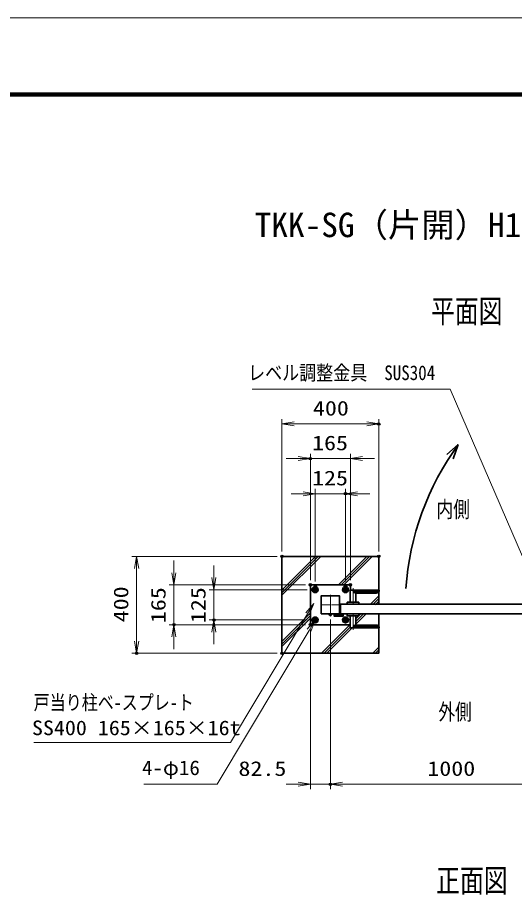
# Model space of a CAD drawing. Units: millimetres, scale not verified. Extents: x -5940 to 5940, y -4200 to 4200.
# Drawn here: x -3315 to -1264, y 542 to 4200 of the extents above; entities that cross this region are included whole.
import ezdxf
from ezdxf.enums import TextEntityAlignment as Align

# ---------------------------------------------------------------- set-up
doc = ezdxf.new("R2010")
doc.units = ezdxf.units.MM
doc.header["$LTSCALE"] = 20
doc.header["$PDMODE"] = 32
doc.header["$PDSIZE"] = 10
for name, pattern in [('DASHED', [7.5, 6, -1.5]), ('USER1', [18, 12, -1.5, 3, -1.5]), ('USER2', [9, 6, -0.75, 1.5, -0.75])]:
    doc.linetypes.add(name, pattern=pattern)
for name, color, linetype, lineweight in [('0-0_D-TTL', 7, 'Continuous', 18), ('0-1_軸線', 200, 'USER1', 15), ('0-2_隠れ線', 140, 'DASHED', 18), ('0-3_外形線', 7, 'Continuous', 35), ('0-4_寸法線', 4, 'Continuous', 18), ('0-5_0', 7, 'Continuous', 18), ('0-8_細線', 2, 'Continuous', 35), ('0-9_ハッチング', 253, 'Continuous', 13)]:
    doc.layers.add(name, color=color, linetype=linetype, lineweight=lineweight)
doc.layers.add('0-6_Defpoints', color=7, linetype='Continuous')
doc.layers.add('0-7_文字', color=254, linetype='Continuous')
doc.styles.add('ＭＳ ゴシック', font='')
doc.styles.get('ＭＳ ゴシック').set_extended_font_data('MS Gothic')

# ---------------------------------------------------------------- blocks, each defined once
blk = doc.blocks.new('_Open')
at = {"layer": '0-5_0'}
blk.add_line((-20, 3.333), (0, 0), dxfattribs=at)
blk.add_lwpolyline([(-20, -3.333), (0, 0), (-20, 0)], dxfattribs=at)
blk = doc.blocks.new('U15')
at = {"layer": '0-1_軸線', "linetype": 'USER2'}
for p, q in [((-1250, 1478.6), (-1250, 1021.4)), ((-1478.6, 1250), (-1021.4, 1250))]:
    blk.add_line(p, q, dxfattribs=at)
at = {"layer": '0-3_外形線'}
blk.add_lwpolyline([(-1430, 1146.1), (-1250, 1042.2), (-1070, 1146.1), (-1070, 1353.9), (-1250, 1457.8), (-1430, 1353.9)], close=True, dxfattribs=at)
for radius in [180, 101.1]:
    blk.add_circle((-1250, 1250), radius, dxfattribs=at)
at = {"layer": '0-8_細線', "color": 4, "lineweight": 25}
blk.add_arc((-1250, 1250), 120, 260, 170, dxfattribs=at)
blk = doc.blocks.new('U16')
at = {"layer": '0-1_軸線', "linetype": 'USER2'}
for p, q in [((-1250, 1514), (-1250, 986)), ((-1514, 1250), (-986, 1250))]:
    blk.add_line(p, q, dxfattribs=at)
at = {"layer": '0-3_外形線'}
for radius in [240, 140]:
    blk.add_circle((-1250, 1250), radius, dxfattribs=at)
blk = doc.blocks.new('U17')
at = {"layer": '0-1_軸線', "linetype": 'USER2'}
for p, q in [((-1478.6, -1250), (-1021.4, -1250)), ((-1250, -1478.6), (-1250, -1021.4))]:
    blk.add_line(p, q, dxfattribs=at)
at = {"layer": '0-3_外形線'}
blk.add_lwpolyline([(-1430, -1146.1), (-1250, -1042.2), (-1070, -1146.1), (-1070, -1353.9), (-1250, -1457.8), (-1430, -1353.9)], close=True, dxfattribs=at)
for radius in [180, 101.1]:
    blk.add_circle((-1250, -1250), radius, dxfattribs=at)
at = {"layer": '0-8_細線', "color": 4, "lineweight": 25}
blk.add_arc((-1250, -1250), 120, 190, 100, dxfattribs=at)
blk = doc.blocks.new('U18')
at = {"layer": '0-1_軸線', "linetype": 'USER2'}
for p, q in [((-1514, -1250), (-986, -1250)), ((-1250, -1514), (-1250, -986))]:
    blk.add_line(p, q, dxfattribs=at)
at = {"layer": '0-3_外形線'}
for radius in [240, 140]:
    blk.add_circle((-1250, -1250), radius, dxfattribs=at)
blk = doc.blocks.new('U19')
at = {"layer": '0-1_軸線', "linetype": 'USER2'}
for p, q in [((1250, 1478.6), (1250, 1021.4)), ((1478.6, 1250), (1021.4, 1250))]:
    blk.add_line(p, q, dxfattribs=at)
at = {"layer": '0-3_外形線'}
blk.add_lwpolyline([(1430, 1146.1), (1250, 1042.2), (1070, 1146.1), (1070, 1353.9), (1250, 1457.8), (1430, 1353.9)], close=True, dxfattribs=at)
for radius in [180, 101.1]:
    blk.add_circle((1250, 1250), radius, dxfattribs=at)
at = {"layer": '0-8_細線', "color": 4, "lineweight": 25}
blk.add_arc((1250, 1250), 120, 10, 280, dxfattribs=at)
blk = doc.blocks.new('U20')
at = {"layer": '0-1_軸線', "linetype": 'USER2'}
for p, q in [((1250, 1514), (1250, 986)), ((1514, 1250), (986, 1250))]:
    blk.add_line(p, q, dxfattribs=at)
at = {"layer": '0-3_外形線'}
for radius in [240, 140]:
    blk.add_circle((1250, 1250), radius, dxfattribs=at)
blk = doc.blocks.new('U21')
at = {"layer": '0-1_軸線', "linetype": 'USER2'}
for p, q in [((1478.6, -1250), (1021.4, -1250)), ((1250, -1478.6), (1250, -1021.4))]:
    blk.add_line(p, q, dxfattribs=at)
at = {"layer": '0-3_外形線'}
blk.add_lwpolyline([(1430, -1146.1), (1250, -1042.2), (1070, -1146.1), (1070, -1353.9), (1250, -1457.8), (1430, -1353.9)], close=True, dxfattribs=at)
for radius in [180, 101.1]:
    blk.add_circle((1250, -1250), radius, dxfattribs=at)
at = {"layer": '0-8_細線', "color": 4, "lineweight": 25}
blk.add_arc((1250, -1250), 120, 80, 350, dxfattribs=at)
blk = doc.blocks.new('U22')
at = {"layer": '0-1_軸線', "linetype": 'USER2'}
for p, q in [((1514, -1250), (986, -1250)), ((1250, -1514), (1250, -986))]:
    blk.add_line(p, q, dxfattribs=at)
at = {"layer": '0-3_外形線'}
for radius in [240, 140]:
    blk.add_circle((1250, -1250), radius, dxfattribs=at)
blk = doc.blocks.new('adggdgag')
at = {"layer": '0-1_軸線'}
for p, q in [((0, 825), (0, -825)), ((825, 0), (-825, 0))]:
    blk.add_line(p, q, dxfattribs=at)
at = {"layer": '0-2_隠れ線'}
for centre in [(-1250, 1250), (1250, 1250), (-1250, -1250), (1250, -1250)]:
    blk.add_circle(centre, 160, dxfattribs=at)
at = {"layer": '0-3_外形線'}
blk.add_lwpolyline([(1650, 1210), (1650, 1650), (-1650, 1650), (-1650, -1650), (1630, -1650)], dxfattribs=at)
for points in [[(-750, -750), (750, -750), (750, 750), (-750, 750)], [(310, -840), (690, -840), (690, -750), (310, -750)], [(310, -840), (1070, -840), (1070, -930), (310, -930)]]:
    blk.add_lwpolyline(points, close=True, dxfattribs=at)
at = {"layer": '0-8_細線'}
blk.add_lwpolyline([(770, -840), (1070, -840), (1070, -780), (770, -780)], close=True, dxfattribs=at)
at = {"layer": '0-3_外形線'}
for name in ['U16', 'U15', 'U20', 'U19', 'U18', 'U17', 'U22', 'U21']:
    blk.add_blockref(name, (0, 0), dxfattribs=at)
blk = doc.blocks.new('fffafafa')
at = {"layer": '0-1_軸線'}
blk.add_line((0, -160), (0, 1155.1), dxfattribs=at)
at = {"layer": '0-3_外形線'}
for p, q in [((-240, 0), (-240, 980)), ((-220, 1000), (2140, 1000)), ((2160, 900), (0, 900)), ((240, 760), (1917.5, 760)), ((240, 760), (240, 0)), ((2160, 900), (2160, 980)), ((-474, 0), (474, 0)), ((-480, -160), (-480, -6)), ((-480, -160), (480, -160)), ((480, -160), (480, -6))]:
    blk.add_line(p, q, dxfattribs=at)
for centre, radius, start, end in [((-220, 980), 20, 90, 180), ((242.5, 1040), 280, 209.99736, 269.48969), ((1917.5, 1040), 280, 270, 330.00262), ((2140, 980), 20, 0, 90), ((-474, -6), 6, 90, 180), ((474, -6), 6, 0, 90)]:
    blk.add_arc(centre, radius, start, end, dxfattribs=at)
blk = doc.blocks.new('S36')
at = {"layer": '0-4_寸法線'}
for points in [[(-13415131.7, 54500619.5), (-13398874.7, 54500619.5), (-13392512.6, 54511241.5), (-13391998.8, 54512099.4)], [(-13392369.6, 54511155.9), (-13391998.8, 54512099.4), (-13392655.6, 54511327.1)]]:
    blk.add_lwpolyline(points, dxfattribs=at)
at = {"layer": '0-4_寸法線', "color": 254, "style": 'ＭＳ ゴシック'}
for s, width, p in [('戸当り柱ベ-スプレ-ト', 0.8, (-13415131.7, 54502958.8)), ('SS400 165×165×16t', 1.1, (-13415275.7, 54500858.8))]:
    blk.add_text(s, height=1212, dxfattribs=dict(at, width=width)).set_placement(p, align=Align.BOTTOM_LEFT)
blk = doc.blocks.new('S41')
at = {"layer": '0-4_寸法線'}
for points in [[(-13397077, 54529800.5), (-13380725.8, 54529800.5), (-13373787.4, 54513765.8), (-13373390.3, 54512848.1)], [(-13373940.4, 54513699.7), (-13373390.3, 54512848.1), (-13373634.5, 54513832)]]:
    blk.add_lwpolyline(points, dxfattribs=at)
at = {"layer": '0-4_寸法線', "color": 254, "style": 'ＭＳ ゴシック', "width": 0.85}
blk.add_text('レベル調整金具\u3000SUS304', height=1212, dxfattribs=at).set_placement((-13397422.6, 54530197.4), align=Align.BOTTOM_LEFT)
blk = doc.blocks.new('S42')
at = {"layer": '0-4_寸法線'}
for points in [[(-13406043.9, 54497164.9), (-13399974.3, 54497164.9), (-13392392.4, 54509884.1), (-13391880.3, 54510743.1)], [(-13392249.2, 54509798.8), (-13391880.3, 54510743.1), (-13392535.5, 54509969.5)]]:
    blk.add_lwpolyline(points, dxfattribs=at)
at = {"layer": '0-4_寸法線', "color": 254, "style": 'ＭＳ ゴシック', "width": 1.05}
blk.add_text('4-φ16', height=1212, dxfattribs=at).set_placement((-13406187.9, 54497561.8), align=Align.BOTTOM_LEFT)

msp = doc.modelspace()

# ---------------------------------------------------------------- linework, layer by layer
at = {"layer": '0-0_D-TTL'}
for points in [[(-5940, -4200), (5940, -4200), (5940, 4200), (-5940, 4200)], [(-5558.14, 3889.71), (5558.14, 3889.71), (5558.14, -3888.86), (-5558.14, -3888.86)], [(-5554.61, 3886.18), (5554.61, 3886.18), (5554.61, -3885.32), (-5554.61, -3885.32)], [(-5551.07, 3882.64), (5551.07, 3882.64), (5551.07, -3881.79), (-5551.07, -3881.79)], [(-5547.54, 3879.11), (5547.54, 3879.11), (5547.54, -3878.25), (-5547.54, -3878.25)], [(-5544, 3875.57), (5544, 3875.57), (5544, -3874.71), (-5544, -3874.71)]]:
    msp.add_lwpolyline(points, close=True, dxfattribs=at)
at = {"layer": '0-3_外形線'}
msp.add_lwpolyline([(-1823.52, 1777.18), (-1823.52, 1974.68), (-2223.52, 1974.68), (-2223.52, 1574.68), (-1823.52, 1574.68), (-1823.52, 1737.18)], dxfattribs=at)
msp.add_lwpolyline([(-1981.02, 1777.18), (-961.02, 1777.18), (-961.02, 1737.18), (-1981.02, 1737.18)], close=True, dxfattribs=at)
at = {"layer": '0-4_寸法線'}
for p, q in [((-2223.52, 1994.68), (-2223.52, 2542.07)), ((-1823.52, 1994.68), (-1823.52, 2542.07)), ((-2173.52, 2522.07), (-1873.52, 2522.07)), ((-2156.02, 2378.66), (-2206.02, 2378.66)), ((-2106.02, 1877.18), (-2106.02, 2398.66)), ((-1941.02, 2378.66), (-2106.02, 2378.66)), ((-1941.02, 1877.18), (-1941.02, 2398.66)), ((-1891.02, 2378.66), (-1841.02, 2378.66)), ((-2136.02, 2233.66), (-2186.02, 2233.66)), ((-2086.02, 1870.38), (-2086.02, 2253.66)), ((-2086.02, 2233.66), (-1961.02, 2233.66)), ((-1961.02, 1870.38), (-1961.02, 2253.66)), ((-1911.02, 2233.66), (-1861.02, 2233.66)), ((-2243.52, 1974.68), (-2843.42, 1974.68)), ((-2669.38, 1907.18), (-2669.38, 1957.18)), ((-2823.42, 1924.68), (-2823.42, 1624.68)), ((-2504.38, 1887.18), (-2504.38, 1937.18)), ((-2126.02, 1857.18), (-2689.38, 1857.18)), ((-2669.38, 1857.18), (-2669.38, 1692.18)), ((-2119.22, 1837.18), (-2524.38, 1837.18)), ((-2504.38, 1837.18), (-2504.38, 1712.18)), ((-2126.02, 1692.18), (-2689.38, 1692.18)), ((-2119.22, 1712.18), (-2524.38, 1712.18)), ((-2023.52, 1713.43), (-2023.52, 1013.5)), ((-2023.52, 1713.43), (-2023.52, 1013.5)), ((-2504.38, 1662.18), (-2504.38, 1612.18)), ((-2106.02, 1672.18), (-2106.02, 1013.5)), ((-2669.38, 1642.18), (-2669.38, 1592.18)), ((-2243.52, 1574.68), (-2843.42, 1574.68)), ((-2156.02, 1033.5), (-2206.02, 1033.5)), ((-2106.02, 1033.5), (-2023.52, 1033.5)), ((-1973.52, 1033.5), (-1073.52, 1033.5)), ((-1973.52, 1033.5), (-1923.52, 1033.5))]:
    msp.add_line(p, q, dxfattribs=at)
at = {"layer": '0-6_Defpoints'}
for p in [(-1823.52, 2522.07), (-2106.02, 2378.66), (-1961.02, 2233.66), (-2223.52, 1974.68), (-2223.52, 1974.68), (-1823.52, 1974.68), (-2106.02, 1857.18), (-2106.02, 1857.18), (-2099.22, 1837.18), (-2086.02, 1850.38), (-1961.02, 1850.38), (-1941.02, 1857.18), (-2023.52, 1733.43), (-2023.52, 1733.43), (-2669.38, 1692.18), (-2504.38, 1712.18), (-2106.02, 1692.18), (-2106.02, 1692.18), (-2099.22, 1712.18), (-2823.42, 1574.68), (-2223.52, 1574.68), (-2023.52, 1033.5)]:
    msp.add_point(p, dxfattribs=at)
at = {"layer": '0-8_細線'}
for q in [(-1543.21, 2396.24), (-1516.14, 2377.74)]:
    msp.add_line((-1495.15, 2437.51), q, dxfattribs=at)
msp.add_arc((-571.8, 1764.45), 1142.63, 143.9103, 176.11605, dxfattribs=at)
at = {"layer": '0-9_ハッチング'}
for p, q in [((-2223.52, 1835.71), (-2084.56, 1974.68)), ((-2223.52, 1824.83), (-2073.68, 1974.68)), ((-2223.52, 1813.96), (-2062.81, 1974.68)), ((-1989.93, 1857.18), (-1872.43, 1974.68)), ((-1979.05, 1857.18), (-1861.55, 1974.68)), ((-1968.18, 1857.18), (-1850.68, 1974.68)), ((-1859.21, 1775.76), (-1823.52, 1811.44)), ((-1848.66, 1775.44), (-1823.52, 1800.57)), ((-1838.1, 1775.12), (-1823.52, 1789.69)), ((-2223.52, 1623.58), (-2106.02, 1741.08)), ((-2223.52, 1612.7), (-2106.02, 1730.2)), ((-1918.02, 1716.94), (-1897.79, 1737.18)), ((-1918.02, 1706.07), (-1886.92, 1737.18)), ((-1918.02, 1695.19), (-1876.04, 1737.18)), ((-2223.52, 1601.83), (-2106.02, 1719.33)), ((-2060.29, 1574.68), (-1942.79, 1692.18)), ((-2049.42, 1574.68), (-1942.02, 1682.07)), ((-2038.54, 1574.68), (-1934.04, 1679.18)), ((-1848.16, 1574.68), (-1823.52, 1599.31)), ((-1837.29, 1574.68), (-1823.52, 1588.44)), ((-1826.41, 1574.68), (-1823.52, 1577.56))]:
    msp.add_line(p, q, dxfattribs=at)

# ---------------------------------------------------------------- block references
at = {"layer": '0-3_外形線', "xscale": 0.05, "yscale": 0.05}
for name, p in [('adggdgag', (-2023.52, 1774.68)), ('fffafafa', (-1930.02, 1785.18))]:
    msp.add_blockref(name, p, dxfattribs=at)
at = {"layer": '0-3_外形線', "xscale": -0.05, "yscale": 0.05, "rotation": 180}
msp.add_blockref('fffafafa', (-1930.02, 1729.18), dxfattribs=at)
at = {"layer": '0-4_寸法線'}
for name, p, xscale, yscale in [('S41', (667508, -2723824.98), 0.05, 0.05), ('_Open', (-1823.52, 2522.07), 2.5, 2.5), ('_Open', (-2106.02, 2378.66), 2.5, 2.5), ('_Open', (-2086.02, 2233.66), 2.5, 2.5), ('S36', (667508, -2723824.98), 0.05, 0.05), ('S42', (667508, -2723824.98), 0.05, 0.05), ('_Open', (-2106.02, 1033.5), 2.5, 2.5)]:
    msp.add_blockref(name, p, dxfattribs=dict(at, xscale=xscale, yscale=yscale))
at = {"layer": '0-4_寸法線', "xscale": 2.5, "yscale": 2.5}
for p, rotation in [((-2223.52, 2522.07), 180), ((-1941.02, 2378.66), 180), ((-1961.02, 2233.66), 180), ((-2823.42, 1974.68), 90), ((-2669.38, 1857.18), 270), ((-2504.38, 1837.18), 270), ((-2669.38, 1692.18), 90), ((-2504.38, 1712.18), 90), ((-2823.42, 1574.68), 270), ((-2023.52, 1033.5), 180), ((-2023.52, 1033.5), 180)]:
    msp.add_blockref('_Open', p, dxfattribs=dict(at, rotation=rotation))

# ---------------------------------------------------------------- texts
at = {"layer": '0-4_寸法線', "color": 254, "style": 'ＭＳ ゴシック', "width": 1.2}
for s, p in [('400', (-2095.52, 2538.41)), ('165', (-2099.12, 2395)), ('125', (-2099.12, 2250)), ('82.5', (-2402.99, 1049.84)), ('1000', (-1623.12, 1049.84))]:
    msp.add_text(s, height=60.56, dxfattribs=at).set_placement(p, align=Align.BOTTOM_LEFT)
for s, p in [('400', (-2839.76, 1702.68)), ('165', (-2685.73, 1699.08)), ('125', (-2520.73, 1699.08))]:
    msp.add_text(s, height=60.56, rotation=90, dxfattribs=at).set_placement(p, align=Align.BOTTOM_LEFT)
at = {"layer": '0-7_文字', "style": 'ＭＳ ゴシック'}
msp.add_text('TKK-SG（片開）H1500×W1000', height=101, dxfattribs=at).set_placement((-2336.01, 3263.26), align=Align.BOTTOM_LEFT)
at = {"layer": '0-7_文字', "style": 'ＭＳ ゴシック', "width": 0.75}
for s, height, p in [('平面図', 96.19, (-1608.15, 2910.29)), ('内側', 67.3, (-1585.26, 2115.48)), ('外側', 67.3, (-1577.33, 1278.74)), ('正面図', 96.19, (-1586.58, 558.64))]:
    msp.add_text(s, height=height, dxfattribs=at).set_placement(p, align=Align.BOTTOM_LEFT)

doc.saveas('drawing.dxf')
